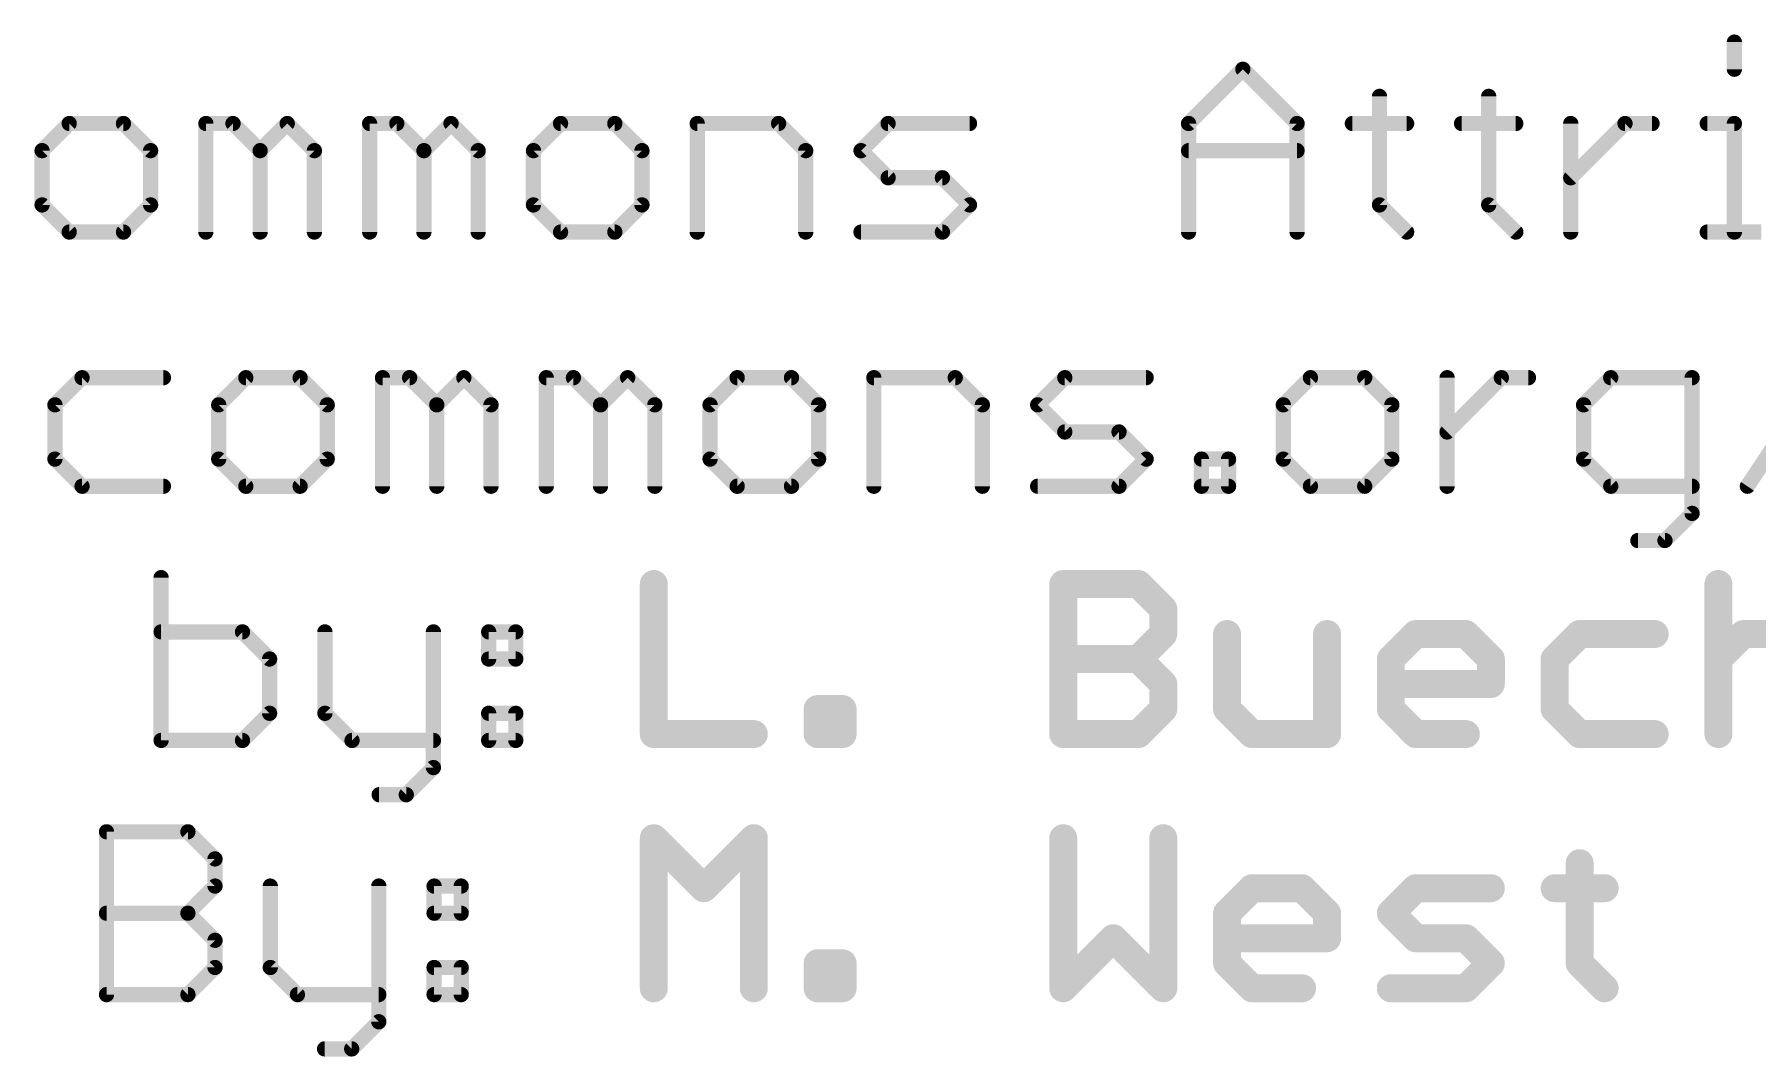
# Model space of a CAD drawing. Extents: x -10 to 102, y -14 to 18.
# Drawn here: x 39.67 to 56.89, y -11.97 to -1.76 of the extents above; entities that cross this region are included whole.
import ezdxf

# ---------------------------------------------------------------- set-up
doc = ezdxf.new("R2010")
doc.units = 0
doc.layers.add('51', color=53, linetype='CONTINUOUS')

msp = doc.modelspace()

# ---------------------------------------------------------------- linework, layer by layer
at = {"layer": '51'}
for points, const_width in [([(56.6607, -1.8356), (56.6607, -2.1068)], 0.1524), ([(51.2052, -2.6491), (51.7476, -2.1068)], 0.1524), ([(51.7476, -2.1068), (52.2899, -2.6491)], 0.1524), ([(53.1136, -2.378), (53.1136, -3.4626)], 0.1524), ([(54.205, -2.378), (54.205, -3.4626)], 0.1524), ([(40.0163, -2.6491), (39.7451, -2.9203)], 0.1524), ([(40.5586, -2.6491), (40.0163, -2.6491)], 0.1524), ([(40.8298, -2.9203), (40.5586, -2.6491)], 0.1524), ([(41.3823, -3.7338), (41.3823, -2.6491)], 0.1524), ([(41.3823, -2.6491), (41.6535, -2.6491)], 0.1524), ([(41.6535, -2.6491), (41.9246, -2.9203)], 0.1524), ([(41.9246, -2.9203), (42.1958, -2.6491)], 0.1524), ([(42.1958, -2.6491), (42.467, -2.9203)], 0.1524), ([(43.0194, -3.7338), (43.0194, -2.6491)], 0.1524), ([(43.0194, -2.6491), (43.2906, -2.6491)], 0.1524), ([(43.2906, -2.6491), (43.5618, -2.9203)], 0.1524), ([(43.5618, -2.9203), (43.8329, -2.6491)], 0.1524), ([(43.8329, -2.6491), (44.1041, -2.9203)], 0.1524), ([(44.9278, -2.6491), (44.6566, -2.9203)], 0.1524), ([(45.4701, -2.6491), (44.9278, -2.6491)], 0.1524), ([(45.7413, -2.9203), (45.4701, -2.6491)], 0.1524), ([(46.2938, -3.7338), (46.2938, -2.6491)], 0.1524), ([(46.2938, -2.6491), (47.1073, -2.6491)], 0.1524), ([(47.1073, -2.6491), (47.3784, -2.9203)], 0.1524), ([(47.9309, -2.9203), (48.2021, -2.6491)], 0.1524), ([(48.2021, -2.6491), (49.0156, -2.6491)], 0.1524), ([(51.2052, -3.7338), (51.2052, -2.6491)], 0.1524), ([(52.2899, -2.6491), (52.2899, -3.7338)], 0.1524), ([(52.8424, -2.6491), (53.3847, -2.6491)], 0.1524), ([(53.9338, -2.6491), (54.4762, -2.6491)], 0.1524), ([(55.0253, -3.7338), (55.0253, -2.6491)], 0.1524), ([(55.0253, -3.1915), (55.5676, -2.6491)], 0.1524), ([(55.5676, -2.6491), (55.8388, -2.6491)], 0.1524), ([(56.3896, -2.6491), (56.6607, -2.6491)], 0.1524), ([(56.6607, -2.6491), (56.6607, -3.7338)], 0.1524), ([(39.7451, -2.9203), (39.7451, -3.4626)], 0.1524), ([(40.8298, -3.4626), (40.8298, -2.9203)], 0.1524), ([(41.9246, -2.9203), (41.9246, -3.7338)], 0.1524), ([(42.467, -2.9203), (42.467, -3.7338)], 0.1524), ([(43.5618, -2.9203), (43.5618, -3.7338)], 0.1524), ([(44.1041, -2.9203), (44.1041, -3.7338)], 0.1524), ([(44.6566, -2.9203), (44.6566, -3.4626)], 0.1524), ([(45.7413, -3.4626), (45.7413, -2.9203)], 0.1524), ([(47.3784, -2.9203), (47.3784, -3.7338)], 0.1524), ([(48.2021, -3.1915), (47.9309, -2.9203)], 0.1524), ([(51.2052, -2.9203), (52.2899, -2.9203)], 0.1524), ([(48.7444, -3.1915), (48.2021, -3.1915)], 0.1524), ([(49.0156, -3.4626), (48.7444, -3.1915)], 0.1524), ([(39.7451, -3.4626), (40.0163, -3.7338)], 0.1524), ([(40.5586, -3.7338), (40.8298, -3.4626)], 0.1524), ([(44.6566, -3.4626), (44.9278, -3.7338)], 0.1524), ([(45.4701, -3.7338), (45.7413, -3.4626)], 0.1524), ([(48.7444, -3.7338), (49.0156, -3.4626)], 0.1524), ([(53.1136, -3.4626), (53.3847, -3.7338)], 0.1524), ([(54.205, -3.4626), (54.4762, -3.7338)], 0.1524), ([(40.0163, -3.7338), (40.5586, -3.7338)], 0.1524), ([(44.9278, -3.7338), (45.4701, -3.7338)], 0.1524), ([(47.9309, -3.7338), (48.7444, -3.7338)], 0.1524), ([(56.3896, -3.7338), (56.9319, -3.7338)], 0.1524), ([(56.7908, -6.2738), (57.8755, -4.6468)], 0.1524), ([(40.1447, -5.1891), (39.8735, -5.4603)], 0.1524), ([(40.9582, -5.1891), (40.1447, -5.1891)], 0.1524), ([(41.7819, -5.1891), (41.5107, -5.4603)], 0.1524), ([(42.3242, -5.1891), (41.7819, -5.1891)], 0.1524), ([(42.5954, -5.4603), (42.3242, -5.1891)], 0.1524), ([(43.1479, -6.2738), (43.1479, -5.1891)], 0.1524), ([(43.1479, -5.1891), (43.419, -5.1891)], 0.1524), ([(43.419, -5.1891), (43.6902, -5.4603)], 0.1524), ([(43.6902, -5.4603), (43.9614, -5.1891)], 0.1524), ([(43.9614, -5.1891), (44.2325, -5.4603)], 0.1524), ([(44.785, -6.2738), (44.785, -5.1891)], 0.1524), ([(44.785, -5.1891), (45.0562, -5.1891)], 0.1524), ([(45.0562, -5.1891), (45.3273, -5.4603)], 0.1524), ([(45.3273, -5.4603), (45.5985, -5.1891)], 0.1524), ([(45.5985, -5.1891), (45.8697, -5.4603)], 0.1524), ([(46.6933, -5.1891), (46.4222, -5.4603)], 0.1524), ([(47.2357, -5.1891), (46.6933, -5.1891)], 0.1524), ([(47.5068, -5.4603), (47.2357, -5.1891)], 0.1524), ([(48.0593, -6.2738), (48.0593, -5.1891)], 0.1524), ([(48.0593, -5.1891), (48.8728, -5.1891)], 0.1524), ([(48.8728, -5.1891), (49.144, -5.4603)], 0.1524), ([(49.6965, -5.4603), (49.9676, -5.1891)], 0.1524), ([(49.9676, -5.1891), (50.7811, -5.1891)], 0.1524), ([(52.4234, -5.1891), (52.1522, -5.4603)], 0.1524), ([(52.9657, -5.1891), (52.4234, -5.1891)], 0.1524), ([(53.2369, -5.4603), (52.9657, -5.1891)], 0.1524), ([(53.7894, -6.2738), (53.7894, -5.1891)], 0.1524), ([(53.7894, -5.7315), (54.3317, -5.1891)], 0.1524), ([(54.3317, -5.1891), (54.6029, -5.1891)], 0.1524), ([(55.4248, -5.1891), (55.1537, -5.4603)], 0.1524), ([(56.2383, -5.1891), (55.4248, -5.1891)], 0.1524), ([(56.2383, -6.545), (56.2383, -5.1891)], 0.1524), ([(39.8735, -5.4603), (39.8735, -6.0026)], 0.1524), ([(41.5107, -5.4603), (41.5107, -6.0026)], 0.1524), ([(42.5954, -6.0026), (42.5954, -5.4603)], 0.1524), ([(43.6902, -5.4603), (43.6902, -6.2738)], 0.1524), ([(44.2325, -5.4603), (44.2325, -6.2738)], 0.1524), ([(45.3273, -5.4603), (45.3273, -6.2738)], 0.1524), ([(45.8697, -5.4603), (45.8697, -6.2738)], 0.1524), ([(46.4222, -5.4603), (46.4222, -6.0026)], 0.1524), ([(47.5068, -6.0026), (47.5068, -5.4603)], 0.1524), ([(49.144, -5.4603), (49.144, -6.2738)], 0.1524), ([(49.9676, -5.7315), (49.6965, -5.4603)], 0.1524), ([(52.1522, -5.4603), (52.1522, -6.0026)], 0.1524), ([(53.2369, -6.0026), (53.2369, -5.4603)], 0.1524), ([(55.1537, -5.4603), (55.1537, -6.0026)], 0.1524), ([(50.51, -5.7315), (49.9676, -5.7315)], 0.1524), ([(50.7811, -6.0026), (50.51, -5.7315)], 0.1524), ([(39.8735, -6.0026), (40.1447, -6.2738)], 0.1524), ([(41.5107, -6.0026), (41.7819, -6.2738)], 0.1524), ([(42.3242, -6.2738), (42.5954, -6.0026)], 0.1524), ([(46.4222, -6.0026), (46.6933, -6.2738)], 0.1524), ([(47.2357, -6.2738), (47.5068, -6.0026)], 0.1524), ([(50.51, -6.2738), (50.7811, -6.0026)], 0.1524), ([(51.3336, -6.2738), (51.3336, -6.0026)], 0.1524), ([(51.3336, -6.0026), (51.6048, -6.0026)], 0.1524), ([(51.6048, -6.0026), (51.6048, -6.2738)], 0.1524), ([(52.1522, -6.0026), (52.4234, -6.2738)], 0.1524), ([(52.9657, -6.2738), (53.2369, -6.0026)], 0.1524), ([(55.1537, -6.0026), (55.4248, -6.2738)], 0.1524), ([(40.1447, -6.2738), (40.9582, -6.2738)], 0.1524), ([(41.7819, -6.2738), (42.3242, -6.2738)], 0.1524), ([(46.6933, -6.2738), (47.2357, -6.2738)], 0.1524), ([(49.6965, -6.2738), (50.51, -6.2738)], 0.1524), ([(51.6048, -6.2738), (51.3336, -6.2738)], 0.1524), ([(52.4234, -6.2738), (52.9657, -6.2738)], 0.1524), ([(55.4248, -6.2738), (56.2383, -6.2738)], 0.1524), ([(55.9672, -6.8161), (56.2383, -6.545)], 0.1524), ([(55.696, -6.8161), (55.9672, -6.8161)], 0.1524), ([(40.9349, -7.1868), (40.9349, -8.8138)], 0.1524), ([(45.8597, -7.2504), (45.8597, -8.7503)], 0.2794), ([(49.9526, -8.7503), (49.9526, -7.2504)], 0.2794), ([(49.9526, -7.2504), (50.7025, -7.2504)], 0.2794), ([(50.7025, -7.2504), (50.9525, -7.5004)], 0.2794), ([(56.5012, -7.2504), (56.5012, -8.7503)], 0.2794), ([(50.9525, -7.5004), (50.9525, -7.7504)], 0.2794), ([(41.7484, -7.7291), (40.9349, -7.7291)], 0.1524), ([(42.0195, -8.0003), (41.7484, -7.7291)], 0.1524), ([(42.572, -7.7291), (42.572, -8.5426)], 0.1524), ([(43.6567, -7.7291), (43.6567, -9.085)], 0.1524), ([(44.2092, -7.7291), (44.4804, -7.7291)], 0.1524), ([(44.2092, -8.0003), (44.2092, -7.7291)], 0.1524), ([(44.4804, -7.7291), (44.4804, -8.0003)], 0.1524), ([(50.9525, -7.7504), (50.7025, -8.0004)], 0.2794), ([(51.5897, -7.7504), (51.5897, -8.5003)], 0.2794), ([(52.5897, -8.7503), (52.5897, -7.7504)], 0.2794), ([(53.2269, -8.0004), (53.4769, -7.7504)], 0.2794), ([(53.4769, -7.7504), (53.9768, -7.7504)], 0.2794), ([(53.9768, -7.7504), (54.2268, -8.0004)], 0.2794), ([(55.114, -7.7504), (54.8641, -8.0004)], 0.2794), ([(55.864, -7.7504), (55.114, -7.7504)], 0.2794), ([(56.5012, -8.0004), (56.7512, -7.7504)], 0.2794), ([(56.7512, -7.7504), (57.2512, -7.7504)], 0.2794), ([(49.9526, -8.0004), (50.7025, -8.0004)], 0.2794), ([(50.7025, -8.0004), (50.9525, -8.2503)], 0.2794), ([(53.2269, -8.5003), (53.2269, -8.0004)], 0.2794), ([(54.2268, -8.0004), (54.2268, -8.2503)], 0.2794), ([(54.8641, -8.0004), (54.8641, -8.5003)], 0.2794), ([(42.0195, -8.5426), (42.0195, -8.0003)], 0.1524), ([(44.4804, -8.0003), (44.2092, -8.0003)], 0.1524), ([(50.9525, -8.2503), (50.9525, -8.5003)], 0.2794), ([(54.2268, -8.2503), (53.2269, -8.2503)], 0.2794), ([(47.4969, -8.7503), (47.4969, -8.5003)], 0.2794), ([(47.4969, -8.5003), (47.7468, -8.5003)], 0.2794), ([(47.7468, -8.5003), (47.7468, -8.7503)], 0.2794), ([(50.9525, -8.5003), (50.7025, -8.7503)], 0.2794), ([(51.5897, -8.5003), (51.8397, -8.7503)], 0.2794), ([(53.4769, -8.7503), (53.2269, -8.5003)], 0.2794), ([(54.8641, -8.5003), (55.114, -8.7503)], 0.2794), ([(41.7484, -8.8138), (42.0195, -8.5426)], 0.1524), ([(42.572, -8.5426), (42.8432, -8.8138)], 0.1524), ([(44.2092, -8.5426), (44.4804, -8.5426)], 0.1524), ([(44.2092, -8.8138), (44.2092, -8.5426)], 0.1524), ([(44.4804, -8.5426), (44.4804, -8.8138)], 0.1524), ([(45.8597, -8.7503), (46.8596, -8.7503)], 0.2794), ([(47.7468, -8.7503), (47.4969, -8.7503)], 0.2794), ([(50.7025, -8.7503), (49.9526, -8.7503)], 0.2794), ([(51.8397, -8.7503), (52.5897, -8.7503)], 0.2794), ([(53.9768, -8.7503), (53.4769, -8.7503)], 0.2794), ([(55.114, -8.7503), (55.864, -8.7503)], 0.2794), ([(40.9349, -8.8138), (41.7484, -8.8138)], 0.1524), ([(42.8432, -8.8138), (43.6567, -8.8138)], 0.1524), ([(44.4804, -8.8138), (44.2092, -8.8138)], 0.1524), ([(43.6567, -9.085), (43.3855, -9.3561)], 0.1524), ([(43.3855, -9.3561), (43.1144, -9.3561)], 0.1524), ([(40.3892, -11.3538), (40.3892, -9.7268)], 0.1524), ([(40.3892, -9.7268), (41.2027, -9.7268)], 0.1524), ([(41.2027, -9.7268), (41.4738, -9.998)], 0.1524), ([(45.8597, -11.2903), (45.8597, -9.7904)], 0.2794), ([(45.8597, -9.7904), (46.3597, -10.2904)], 0.2794), ([(46.3597, -10.2904), (46.8596, -9.7904)], 0.2794), ([(46.8596, -9.7904), (46.8596, -11.2903)], 0.2794), ([(49.9526, -9.7904), (49.9526, -11.2903)], 0.2794), ([(50.9525, -11.2903), (50.9525, -9.7904)], 0.2794), ([(41.4738, -9.998), (41.4738, -10.2691)], 0.1524), ([(55.114, -10.0404), (55.114, -11.0403)], 0.2794), ([(51.5897, -10.5404), (51.8397, -10.2904)], 0.2794), ([(51.8397, -10.2904), (52.3397, -10.2904)], 0.2794), ([(52.3397, -10.2904), (52.5897, -10.5404)], 0.2794), ([(53.2269, -10.5404), (53.4769, -10.2904)], 0.2794), ([(53.4769, -10.2904), (54.2268, -10.2904)], 0.2794), ([(54.8641, -10.2904), (55.364, -10.2904)], 0.2794), ([(41.4738, -10.2691), (41.2027, -10.5403)], 0.1524), ([(42.0263, -10.2691), (42.0263, -11.0826)], 0.1524), ([(43.111, -10.2691), (43.111, -11.625)], 0.1524), ([(43.6635, -10.2691), (43.9346, -10.2691)], 0.1524), ([(43.6635, -10.5403), (43.6635, -10.2691)], 0.1524), ([(43.9346, -10.2691), (43.9346, -10.5403)], 0.1524), ([(40.3892, -10.5403), (41.2027, -10.5403)], 0.1524), ([(41.2027, -10.5403), (41.4738, -10.8115)], 0.1524), ([(43.9346, -10.5403), (43.6635, -10.5403)], 0.1524), ([(51.5897, -11.0403), (51.5897, -10.5404)], 0.2794), ([(52.5897, -10.5404), (52.5897, -10.7903)], 0.2794), ([(53.4769, -10.7903), (53.2269, -10.5404)], 0.2794), ([(49.9526, -11.2903), (50.4526, -10.7903)], 0.2794), ([(50.4526, -10.7903), (50.9525, -11.2903)], 0.2794), ([(52.5897, -10.7903), (51.5897, -10.7903)], 0.2794), ([(53.9768, -10.7903), (53.4769, -10.7903)], 0.2794), ([(54.2268, -11.0403), (53.9768, -10.7903)], 0.2794), ([(41.4738, -10.8115), (41.4738, -11.0826)], 0.1524), ([(41.4738, -11.0826), (41.2027, -11.3538)], 0.1524), ([(42.0263, -11.0826), (42.2975, -11.3538)], 0.1524), ([(43.6635, -11.0826), (43.9346, -11.0826)], 0.1524), ([(43.6635, -11.3538), (43.6635, -11.0826)], 0.1524), ([(43.9346, -11.0826), (43.9346, -11.3538)], 0.1524), ([(47.4969, -11.2903), (47.4969, -11.0403)], 0.2794), ([(47.4969, -11.0403), (47.7468, -11.0403)], 0.2794), ([(47.7468, -11.0403), (47.7468, -11.2903)], 0.2794), ([(51.8397, -11.2903), (51.5897, -11.0403)], 0.2794), ([(53.9768, -11.2903), (54.2268, -11.0403)], 0.2794), ([(55.114, -11.0403), (55.364, -11.2903)], 0.2794), ([(47.7468, -11.2903), (47.4969, -11.2903)], 0.2794), ([(52.3397, -11.2903), (51.8397, -11.2903)], 0.2794), ([(53.2269, -11.2903), (53.9768, -11.2903)], 0.2794), ([(41.2027, -11.3538), (40.3892, -11.3538)], 0.1524), ([(42.2975, -11.3538), (43.111, -11.3538)], 0.1524), ([(43.9346, -11.3538), (43.6635, -11.3538)], 0.1524), ([(43.111, -11.625), (42.8398, -11.8961)], 0.1524), ([(42.8398, -11.8961), (42.5687, -11.8961)], 0.1524)]:
    msp.add_lwpolyline(points, dxfattribs=dict(at, const_width=const_width))
for points, const_width in [([(56.6988, -1.8356, 1), (56.6226, -1.8356)], 0.0762), ([(51.7745, -2.0799, 1), (51.7206, -2.1338)], 0.0762), ([(51.7745, -2.1338, 1), (51.7206, -2.0799)], 0.0762), ([(56.6226, -2.1068, 1), (56.6988, -2.1068)], 0.0762), ([(53.1517, -2.378, 1), (53.0755, -2.378)], 0.0762), ([(54.2431, -2.378, 1), (54.1669, -2.378)], 0.0762), ([(40.0163, -2.611, 1), (40.0163, -2.6872)], 0.0762), ([(40.0432, -2.6761, 1), (39.9894, -2.6222)], 0.0762), ([(40.5856, -2.6222, 1), (40.5317, -2.6761)], 0.0762), ([(40.5586, -2.6872, 1), (40.5586, -2.611)], 0.0762), ([(41.4204, -2.6491, 1), (41.3442, -2.6491)], 0.0762), ([(41.3823, -2.611, 1), (41.3823, -2.6872)], 0.0762), ([(41.6804, -2.6222, 1), (41.6265, -2.6761)], 0.0762), ([(41.6535, -2.6872, 1), (41.6535, -2.611)], 0.0762), ([(42.2227, -2.6222, 1), (42.1688, -2.6761)], 0.0762), ([(42.2227, -2.6761, 1), (42.1688, -2.6222)], 0.0762), ([(43.0575, -2.6491, 1), (42.9813, -2.6491)], 0.0762), ([(43.0194, -2.611, 1), (43.0194, -2.6872)], 0.0762), ([(43.3176, -2.6222, 1), (43.2637, -2.6761)], 0.0762), ([(43.2906, -2.6872, 1), (43.2906, -2.611)], 0.0762), ([(43.8599, -2.6222, 1), (43.806, -2.6761)], 0.0762), ([(43.8599, -2.6761, 1), (43.806, -2.6222)], 0.0762), ([(44.9278, -2.611, 1), (44.9278, -2.6872)], 0.0762), ([(44.9547, -2.6761, 1), (44.9008, -2.6222)], 0.0762), ([(45.497, -2.6222, 1), (45.4432, -2.6761)], 0.0762), ([(45.4701, -2.6872, 1), (45.4701, -2.611)], 0.0762), ([(46.3319, -2.6491, 1), (46.2557, -2.6491)], 0.0762), ([(46.2938, -2.611, 1), (46.2938, -2.6872)], 0.0762), ([(47.1342, -2.6222, 1), (47.0803, -2.6761)], 0.0762), ([(47.1073, -2.6872, 1), (47.1073, -2.611)], 0.0762), ([(48.2021, -2.611, 1), (48.2021, -2.6872)], 0.0762), ([(48.229, -2.6761, 1), (48.1751, -2.6222)], 0.0762), ([(49.0156, -2.6872, 1), (49.0156, -2.611)], 0.0762), ([(51.2433, -2.6491, 1), (51.1671, -2.6491)], 0.0762), ([(52.328, -2.6491, 1), (52.2518, -2.6491)], 0.0762), ([(52.8424, -2.611, 1), (52.8424, -2.6872)], 0.0762), ([(53.3847, -2.6872, 1), (53.3847, -2.611)], 0.0762), ([(53.9338, -2.611, 1), (53.9338, -2.6872)], 0.0762), ([(54.4762, -2.6872, 1), (54.4762, -2.611)], 0.0762), ([(55.0634, -2.6491, 1), (54.9872, -2.6491)], 0.0762), ([(55.5676, -2.611, 1), (55.5676, -2.6872)], 0.0762), ([(55.5945, -2.6761, 1), (55.5406, -2.6222)], 0.0762), ([(55.8388, -2.6872, 1), (55.8388, -2.611)], 0.0762), ([(56.3896, -2.611, 1), (56.3896, -2.6872)], 0.0762), ([(56.6988, -2.6491, 1), (56.6226, -2.6491)], 0.0762), ([(56.6607, -2.6872, 1), (56.6607, -2.611)], 0.0762), ([(51.1783, -2.6222, 1), (51.2322, -2.6761)], 0.0762), ([(52.2629, -2.6761, 1), (52.3168, -2.6222)], 0.0762), ([(39.7832, -2.9203, 1), (39.707, -2.9203)], 0.0762), ([(39.7182, -2.8934, 1), (39.7721, -2.9472)], 0.0762), ([(40.8679, -2.9203, 1), (40.7917, -2.9203)], 0.0762), ([(40.8029, -2.9472, 1), (40.8567, -2.8934)], 0.0762), ([(41.9627, -2.9203, 1), (41.8865, -2.9203)], 0.0762), ([(41.8977, -2.8934, 1), (41.9516, -2.9472)], 0.0762), ([(41.8977, -2.9472, 1), (41.9516, -2.8934)], 0.0762), ([(42.5051, -2.9203, 1), (42.4289, -2.9203)], 0.0762), ([(42.44, -2.9472, 1), (42.4939, -2.8934)], 0.0762), ([(43.5999, -2.9203, 1), (43.5237, -2.9203)], 0.0762), ([(43.5348, -2.8934, 1), (43.5887, -2.9472)], 0.0762), ([(43.5348, -2.9472, 1), (43.5887, -2.8934)], 0.0762), ([(44.1422, -2.9203, 1), (44.066, -2.9203)], 0.0762), ([(44.0772, -2.9472, 1), (44.1311, -2.8934)], 0.0762), ([(44.6947, -2.9203, 1), (44.6185, -2.9203)], 0.0762), ([(44.6297, -2.8934, 1), (44.6835, -2.9472)], 0.0762), ([(45.7794, -2.9203, 1), (45.7032, -2.9203)], 0.0762), ([(45.7143, -2.9472, 1), (45.7682, -2.8934)], 0.0762), ([(47.4165, -2.9203, 1), (47.3403, -2.9203)], 0.0762), ([(47.3515, -2.9472, 1), (47.4054, -2.8934)], 0.0762), ([(47.9579, -2.8934, 1), (47.904, -2.9472)], 0.0762), ([(47.904, -2.8934, 1), (47.9579, -2.9472)], 0.0762), ([(51.2052, -2.8822, 1), (51.2052, -2.9584)], 0.0762), ([(52.2899, -2.9584, 1), (52.2899, -2.8822)], 0.0762), ([(48.2021, -3.1534, 1), (48.2021, -3.2296)], 0.0762), ([(48.1751, -3.2184, 1), (48.229, -3.1645)], 0.0762), ([(48.7714, -3.1645, 1), (48.7175, -3.2184)], 0.0762), ([(48.7444, -3.2296, 1), (48.7444, -3.1534)], 0.0762), ([(54.9983, -3.1645, 1), (55.0522, -3.2184)], 0.0762), ([(39.7721, -3.4357, 1), (39.7182, -3.4896)], 0.0762), ([(39.707, -3.4626, 1), (39.7832, -3.4626)], 0.0762), ([(40.7917, -3.4626, 1), (40.8679, -3.4626)], 0.0762), ([(40.8567, -3.4896, 1), (40.8029, -3.4357)], 0.0762), ([(44.6835, -3.4357, 1), (44.6297, -3.4896)], 0.0762), ([(44.6185, -3.4626, 1), (44.6947, -3.4626)], 0.0762), ([(45.7032, -3.4626, 1), (45.7794, -3.4626)], 0.0762), ([(45.7682, -3.4896, 1), (45.7143, -3.4357)], 0.0762), ([(49.0425, -3.4896, 1), (48.9886, -3.4357)], 0.0762), ([(48.9886, -3.4896, 1), (49.0425, -3.4357)], 0.0762), ([(53.1405, -3.4357, 1), (53.0866, -3.4896)], 0.0762), ([(53.0755, -3.4626, 1), (53.1517, -3.4626)], 0.0762), ([(54.2319, -3.4357, 1), (54.178, -3.4896)], 0.0762), ([(54.1669, -3.4626, 1), (54.2431, -3.4626)], 0.0762), ([(40.0163, -3.6957, 1), (40.0163, -3.7719)], 0.0762), ([(39.9894, -3.7607, 1), (40.0432, -3.7069)], 0.0762), ([(40.5317, -3.7069, 1), (40.5856, -3.7607)], 0.0762), ([(40.5586, -3.7719, 1), (40.5586, -3.6957)], 0.0762), ([(41.3442, -3.7338, 1), (41.4204, -3.7338)], 0.0762), ([(41.8865, -3.7338, 1), (41.9627, -3.7338)], 0.0762), ([(42.4289, -3.7338, 1), (42.5051, -3.7338)], 0.0762), ([(42.9813, -3.7338, 1), (43.0575, -3.7338)], 0.0762), ([(43.5237, -3.7338, 1), (43.5999, -3.7338)], 0.0762), ([(44.066, -3.7338, 1), (44.1422, -3.7338)], 0.0762), ([(44.9278, -3.6957, 1), (44.9278, -3.7719)], 0.0762), ([(44.9008, -3.7607, 1), (44.9547, -3.7069)], 0.0762), ([(45.4432, -3.7069, 1), (45.497, -3.7607)], 0.0762), ([(45.4701, -3.7719, 1), (45.4701, -3.6957)], 0.0762), ([(46.2557, -3.7338, 1), (46.3319, -3.7338)], 0.0762), ([(47.3403, -3.7338, 1), (47.4165, -3.7338)], 0.0762), ([(47.9309, -3.6957, 1), (47.9309, -3.7719)], 0.0762), ([(48.7175, -3.7069, 1), (48.7714, -3.7607)], 0.0762), ([(48.7444, -3.7719, 1), (48.7444, -3.6957)], 0.0762), ([(51.1671, -3.7338, 1), (51.2433, -3.7338)], 0.0762), ([(52.2518, -3.7338, 1), (52.328, -3.7338)], 0.0762), ([(53.3578, -3.7607, 1), (53.4117, -3.7069)], 0.0762), ([(54.4492, -3.7607, 1), (54.5031, -3.7069)], 0.0762), ([(54.9872, -3.7338, 1), (55.0634, -3.7338)], 0.0762), ([(56.3896, -3.6957, 1), (56.3896, -3.7719)], 0.0762), ([(56.6226, -3.7338, 1), (56.6988, -3.7338)], 0.0762), ([(40.1447, -5.151, 1), (40.1447, -5.2272)], 0.0762), ([(40.1716, -5.2161, 1), (40.1178, -5.1622)], 0.0762), ([(40.9582, -5.2272, 1), (40.9582, -5.151)], 0.0762), ([(41.7819, -5.151, 1), (41.7819, -5.2272)], 0.0762), ([(41.8088, -5.2161, 1), (41.7549, -5.1622)], 0.0762), ([(42.3511, -5.1622, 1), (42.2973, -5.2161)], 0.0762), ([(42.3242, -5.2272, 1), (42.3242, -5.151)], 0.0762), ([(43.186, -5.1891, 1), (43.1098, -5.1891)], 0.0762), ([(43.1479, -5.151, 1), (43.1479, -5.2272)], 0.0762), ([(43.446, -5.1622, 1), (43.3921, -5.2161)], 0.0762), ([(43.419, -5.2272, 1), (43.419, -5.151)], 0.0762), ([(43.9883, -5.1622, 1), (43.9344, -5.2161)], 0.0762), ([(43.9883, -5.2161, 1), (43.9344, -5.1622)], 0.0762), ([(44.8231, -5.1891, 1), (44.7469, -5.1891)], 0.0762), ([(44.785, -5.151, 1), (44.785, -5.2272)], 0.0762), ([(45.0831, -5.1622, 1), (45.0292, -5.2161)], 0.0762), ([(45.0562, -5.2272, 1), (45.0562, -5.151)], 0.0762), ([(45.6254, -5.1622, 1), (45.5716, -5.2161)], 0.0762), ([(45.6254, -5.2161, 1), (45.5716, -5.1622)], 0.0762), ([(46.6933, -5.151, 1), (46.6933, -5.2272)], 0.0762), ([(46.7203, -5.2161, 1), (46.6664, -5.1622)], 0.0762), ([(47.2626, -5.1622, 1), (47.2087, -5.2161)], 0.0762), ([(47.2357, -5.2272, 1), (47.2357, -5.151)], 0.0762), ([(48.0974, -5.1891, 1), (48.0212, -5.1891)], 0.0762), ([(48.0593, -5.151, 1), (48.0593, -5.2272)], 0.0762), ([(48.8998, -5.1622, 1), (48.8459, -5.2161)], 0.0762), ([(48.8728, -5.2272, 1), (48.8728, -5.151)], 0.0762), ([(49.9676, -5.151, 1), (49.9676, -5.2272)], 0.0762), ([(49.9946, -5.2161, 1), (49.9407, -5.1622)], 0.0762), ([(50.7811, -5.2272, 1), (50.7811, -5.151)], 0.0762), ([(52.4234, -5.151, 1), (52.4234, -5.2272)], 0.0762), ([(52.4503, -5.2161, 1), (52.3964, -5.1622)], 0.0762), ([(52.9927, -5.1622, 1), (52.9388, -5.2161)], 0.0762), ([(52.9657, -5.2272, 1), (52.9657, -5.151)], 0.0762), ([(53.8275, -5.1891, 1), (53.7513, -5.1891)], 0.0762), ([(54.3317, -5.151, 1), (54.3317, -5.2272)], 0.0762), ([(54.3586, -5.2161, 1), (54.3048, -5.1622)], 0.0762), ([(54.6029, -5.2272, 1), (54.6029, -5.151)], 0.0762), ([(55.4248, -5.151, 1), (55.4248, -5.2272)], 0.0762), ([(55.4518, -5.2161, 1), (55.3979, -5.1622)], 0.0762), ([(56.2764, -5.1891, 1), (56.2002, -5.1891)], 0.0762), ([(56.2383, -5.2272, 1), (56.2383, -5.151)], 0.0762), ([(39.9116, -5.4603, 1), (39.8354, -5.4603)], 0.0762), ([(39.8466, -5.4334, 1), (39.9005, -5.4872)], 0.0762), ([(41.5488, -5.4603, 1), (41.4726, -5.4603)], 0.0762), ([(41.4838, -5.4334, 1), (41.5376, -5.4872)], 0.0762), ([(42.6335, -5.4603, 1), (42.5573, -5.4603)], 0.0762), ([(42.5684, -5.4872, 1), (42.6223, -5.4334)], 0.0762), ([(43.7283, -5.4603, 1), (43.6521, -5.4603)], 0.0762), ([(43.6632, -5.4334, 1), (43.7171, -5.4872)], 0.0762), ([(43.6632, -5.4872, 1), (43.7171, -5.4334)], 0.0762), ([(44.2706, -5.4603, 1), (44.1944, -5.4603)], 0.0762), ([(44.2056, -5.4872, 1), (44.2595, -5.4334)], 0.0762), ([(45.3654, -5.4603, 1), (45.2892, -5.4603)], 0.0762), ([(45.3004, -5.4334, 1), (45.3543, -5.4872)], 0.0762), ([(45.3004, -5.4872, 1), (45.3543, -5.4334)], 0.0762), ([(45.9078, -5.4603, 1), (45.8316, -5.4603)], 0.0762), ([(45.8427, -5.4872, 1), (45.8966, -5.4334)], 0.0762), ([(46.4603, -5.4603, 1), (46.3841, -5.4603)], 0.0762), ([(46.3952, -5.4334, 1), (46.4491, -5.4872)], 0.0762), ([(47.5449, -5.4603, 1), (47.4687, -5.4603)], 0.0762), ([(47.4799, -5.4872, 1), (47.5338, -5.4334)], 0.0762), ([(49.1821, -5.4603, 1), (49.1059, -5.4603)], 0.0762), ([(49.117, -5.4872, 1), (49.1709, -5.4334)], 0.0762), ([(49.7234, -5.4334, 1), (49.6695, -5.4872)], 0.0762), ([(49.6695, -5.4334, 1), (49.7234, -5.4872)], 0.0762), ([(52.1903, -5.4603, 1), (52.1141, -5.4603)], 0.0762), ([(52.1253, -5.4334, 1), (52.1792, -5.4872)], 0.0762), ([(53.275, -5.4603, 1), (53.1988, -5.4603)], 0.0762), ([(53.2099, -5.4872, 1), (53.2638, -5.4334)], 0.0762), ([(55.1918, -5.4603, 1), (55.1156, -5.4603)], 0.0762), ([(55.1267, -5.4334, 1), (55.1806, -5.4872)], 0.0762), ([(49.9676, -5.6934, 1), (49.9676, -5.7696)], 0.0762), ([(49.9407, -5.7584, 1), (49.9946, -5.7045)], 0.0762), ([(50.5369, -5.7045, 1), (50.483, -5.7584)], 0.0762), ([(50.51, -5.7696, 1), (50.51, -5.6934)], 0.0762), ([(53.7624, -5.7045, 1), (53.8163, -5.7584)], 0.0762), ([(39.9005, -5.9757, 1), (39.8466, -6.0296)], 0.0762), ([(39.8354, -6.0026, 1), (39.9116, -6.0026)], 0.0762), ([(41.5376, -5.9757, 1), (41.4838, -6.0296)], 0.0762), ([(41.4726, -6.0026, 1), (41.5488, -6.0026)], 0.0762), ([(42.5573, -6.0026, 1), (42.6335, -6.0026)], 0.0762), ([(42.6223, -6.0296, 1), (42.5684, -5.9757)], 0.0762), ([(46.4491, -5.9757, 1), (46.3952, -6.0296)], 0.0762), ([(46.3841, -6.0026, 1), (46.4603, -6.0026)], 0.0762), ([(47.4687, -6.0026, 1), (47.5449, -6.0026)], 0.0762), ([(47.5338, -6.0296, 1), (47.4799, -5.9757)], 0.0762), ([(50.8081, -6.0296, 1), (50.7542, -5.9757)], 0.0762), ([(50.7542, -6.0296, 1), (50.8081, -5.9757)], 0.0762), ([(51.3717, -6.0026, 1), (51.2955, -6.0026)], 0.0762), ([(51.3336, -5.9645, 1), (51.3336, -6.0407)], 0.0762), ([(51.6429, -6.0026, 1), (51.5667, -6.0026)], 0.0762), ([(51.6048, -6.0407, 1), (51.6048, -5.9645)], 0.0762), ([(52.1792, -5.9757, 1), (52.1253, -6.0296)], 0.0762), ([(52.1141, -6.0026, 1), (52.1903, -6.0026)], 0.0762), ([(53.1988, -6.0026, 1), (53.275, -6.0026)], 0.0762), ([(53.2638, -6.0296, 1), (53.2099, -5.9757)], 0.0762), ([(55.1806, -5.9757, 1), (55.1267, -6.0296)], 0.0762), ([(55.1156, -6.0026, 1), (55.1918, -6.0026)], 0.0762), ([(40.1447, -6.2357, 1), (40.1447, -6.3119)], 0.0762), ([(40.9582, -6.3119, 1), (40.9582, -6.2357)], 0.0762), ([(41.7819, -6.2357, 1), (41.7819, -6.3119)], 0.0762), ([(42.3242, -6.3119, 1), (42.3242, -6.2357)], 0.0762), ([(46.6933, -6.2357, 1), (46.6933, -6.3119)], 0.0762), ([(47.2357, -6.3119, 1), (47.2357, -6.2357)], 0.0762), ([(49.6965, -6.2357, 1), (49.6965, -6.3119)], 0.0762), ([(50.51, -6.3119, 1), (50.51, -6.2357)], 0.0762), ([(51.3336, -6.2357, 1), (51.3336, -6.3119)], 0.0762), ([(51.6048, -6.3119, 1), (51.6048, -6.2357)], 0.0762), ([(52.4234, -6.2357, 1), (52.4234, -6.3119)], 0.0762), ([(52.9657, -6.3119, 1), (52.9657, -6.2357)], 0.0762), ([(55.4248, -6.2357, 1), (55.4248, -6.3119)], 0.0762), ([(56.2383, -6.3119, 1), (56.2383, -6.2357)], 0.0762), ([(40.1178, -6.3007, 1), (40.1716, -6.2469)], 0.0762), ([(41.7549, -6.3007, 1), (41.8088, -6.2469)], 0.0762), ([(42.2973, -6.2469, 1), (42.3511, -6.3007)], 0.0762), ([(43.1098, -6.2738, 1), (43.186, -6.2738)], 0.0762), ([(43.6521, -6.2738, 1), (43.7283, -6.2738)], 0.0762), ([(44.1944, -6.2738, 1), (44.2706, -6.2738)], 0.0762), ([(44.7469, -6.2738, 1), (44.8231, -6.2738)], 0.0762), ([(45.2892, -6.2738, 1), (45.3654, -6.2738)], 0.0762), ([(45.8316, -6.2738, 1), (45.9078, -6.2738)], 0.0762), ([(46.6664, -6.3007, 1), (46.7203, -6.2469)], 0.0762), ([(47.2087, -6.2469, 1), (47.2626, -6.3007)], 0.0762), ([(48.0212, -6.2738, 1), (48.0974, -6.2738)], 0.0762), ([(49.1059, -6.2738, 1), (49.1821, -6.2738)], 0.0762), ([(50.483, -6.2469, 1), (50.5369, -6.3007)], 0.0762), ([(51.2955, -6.2738, 1), (51.3717, -6.2738)], 0.0762), ([(51.5667, -6.2738, 1), (51.6429, -6.2738)], 0.0762), ([(52.3964, -6.3007, 1), (52.4503, -6.2469)], 0.0762), ([(52.9388, -6.2469, 1), (52.9926, -6.3007)], 0.0762), ([(53.7513, -6.2738, 1), (53.8275, -6.2738)], 0.0762), ([(55.3979, -6.3007, 1), (55.4518, -6.2469)], 0.0762), ([(56.7591, -6.2527, 1), (56.8225, -6.2949)], 0.0762), ([(56.2002, -6.545, 1), (56.2764, -6.545)], 0.0762), ([(56.2653, -6.5719, 1), (56.2114, -6.518)], 0.0762), ([(55.696, -6.778, 1), (55.696, -6.8542)], 0.0762), ([(55.9402, -6.7892, 1), (55.9941, -6.8431)], 0.0762), ([(55.9672, -6.8542, 1), (55.9672, -6.778)], 0.0762), ([(40.973, -7.1868, 1), (40.8968, -7.1868)], 0.0762), ([(45.9296, -7.2504, 1), (45.7899, -7.2504)], 0.1397), ([(50.0224, -7.2504, 1), (49.8827, -7.2504)], 0.1397), ([(49.9526, -7.1806, 1), (49.9526, -7.3203)], 0.1397), ([(50.7519, -7.201, 1), (50.6531, -7.2998)], 0.1397), ([(50.7025, -7.3203, 1), (50.7025, -7.1806)], 0.1397), ([(56.5711, -7.2504, 1), (56.4314, -7.2504)], 0.1397), ([(51.0224, -7.5004, 1), (50.8827, -7.5004)], 0.1397), ([(50.9031, -7.5498, 1), (51.0019, -7.451)], 0.1397), ([(40.9349, -7.691, 1), (40.9349, -7.7672)], 0.0762), ([(41.7753, -7.7022, 1), (41.7214, -7.7561)], 0.0762), ([(41.7484, -7.7672, 1), (41.7484, -7.691)], 0.0762), ([(42.6101, -7.7291, 1), (42.5339, -7.7291)], 0.0762), ([(43.6948, -7.7291, 1), (43.6186, -7.7291)], 0.0762), ([(44.2092, -7.691, 1), (44.2092, -7.7672)], 0.0762), ([(44.2473, -7.7291, 1), (44.1711, -7.7291)], 0.0762), ([(44.5185, -7.7291, 1), (44.4423, -7.7291)], 0.0762), ([(44.4804, -7.7672, 1), (44.4804, -7.691)], 0.0762), ([(50.8827, -7.7504, 1), (51.0224, -7.7504)], 0.1397), ([(51.0019, -7.7998, 1), (50.9031, -7.701)], 0.1397), ([(51.6596, -7.7504, 1), (51.5199, -7.7504)], 0.1397), ([(52.6595, -7.7504, 1), (52.5198, -7.7504)], 0.1397), ([(53.4769, -7.6805, 1), (53.4769, -7.8202)], 0.1397), ([(53.5263, -7.7998, 1), (53.4275, -7.701)], 0.1397), ([(54.0262, -7.701, 1), (53.9275, -7.7998)], 0.1397), ([(53.9768, -7.8202, 1), (53.9768, -7.6805)], 0.1397), ([(55.114, -7.6805, 1), (55.114, -7.8202)], 0.1397), ([(55.1634, -7.7998, 1), (55.0646, -7.701)], 0.1397), ([(55.864, -7.8202, 1), (55.864, -7.6805)], 0.1397), ([(56.7512, -7.6805, 1), (56.7512, -7.8202)], 0.1397), ([(56.8006, -7.7998, 1), (56.7018, -7.701)], 0.1397), ([(49.9526, -7.9305, 1), (49.9526, -8.0702)], 0.1397), ([(50.7519, -7.951, 1), (50.6531, -8.0498)], 0.1397), ([(50.6531, -7.951, 1), (50.7519, -8.0498)], 0.1397), ([(50.7025, -8.0702, 1), (50.7025, -7.9305)], 0.1397), ([(53.2968, -8.0004, 1), (53.1571, -8.0004)], 0.1397), ([(53.1775, -7.951, 1), (53.2763, -8.0498)], 0.1397), ([(54.2967, -8.0004, 1), (54.157, -8.0004)], 0.1397), ([(54.1774, -8.0498, 1), (54.2762, -7.951)], 0.1397), ([(54.9339, -8.0004, 1), (54.7942, -8.0004)], 0.1397), ([(54.8147, -7.951, 1), (54.9135, -8.0498)], 0.1397), ([(56.4518, -7.951, 1), (56.5506, -8.0498)], 0.1397), ([(42.0576, -8.0003, 1), (41.9814, -8.0003)], 0.0762), ([(41.9926, -8.0272, 1), (42.0465, -7.9734)], 0.0762), ([(44.2092, -7.9622, 1), (44.2092, -8.0384)], 0.0762), ([(44.1711, -8.0003, 1), (44.2473, -8.0003)], 0.0762), ([(44.4423, -8.0003, 1), (44.5185, -8.0003)], 0.0762), ([(44.4804, -8.0384, 1), (44.4804, -7.9622)], 0.0762), ([(51.0224, -8.2503, 1), (50.8827, -8.2503)], 0.1397), ([(50.9031, -8.2997, 1), (51.0019, -8.2009)], 0.1397), ([(53.2269, -8.1805, 1), (53.2269, -8.3202)], 0.1397), ([(54.157, -8.2503, 1), (54.2967, -8.2503)], 0.1397), ([(54.2268, -8.3202, 1), (54.2268, -8.1805)], 0.1397), ([(47.5667, -8.5003, 1), (47.427, -8.5003)], 0.1397), ([(47.4969, -8.4305, 1), (47.4969, -8.5702)], 0.1397), ([(47.8167, -8.5003, 1), (47.677, -8.5003)], 0.1397), ([(47.7468, -8.5702, 1), (47.7468, -8.4305)], 0.1397), ([(50.8827, -8.5003, 1), (51.0224, -8.5003)], 0.1397), ([(51.0019, -8.5497, 1), (50.9031, -8.4509)], 0.1397), ([(51.5199, -8.5003, 1), (51.6596, -8.5003)], 0.1397), ([(51.6391, -8.4509, 1), (51.5404, -8.5497)], 0.1397), ([(53.2763, -8.4509, 1), (53.1775, -8.5497)], 0.1397), ([(53.1571, -8.5003, 1), (53.2968, -8.5003)], 0.1397), ([(54.7942, -8.5003, 1), (54.9339, -8.5003)], 0.1397), ([(54.9135, -8.4509, 1), (54.8147, -8.5497)], 0.1397), ([(41.9814, -8.5426, 1), (42.0576, -8.5426)], 0.0762), ([(42.0465, -8.5696, 1), (41.9926, -8.5157)], 0.0762), ([(42.599, -8.5157, 1), (42.5451, -8.5696)], 0.0762), ([(42.5339, -8.5426, 1), (42.6101, -8.5426)], 0.0762), ([(44.2092, -8.5045, 1), (44.2092, -8.5807)], 0.0762), ([(44.2473, -8.5426, 1), (44.1711, -8.5426)], 0.0762), ([(44.5185, -8.5426, 1), (44.4423, -8.5426)], 0.0762), ([(44.4804, -8.5807, 1), (44.4804, -8.5045)], 0.0762), ([(45.8597, -8.6805, 1), (45.8597, -8.8202)], 0.1397), ([(46.8596, -8.8202, 1), (46.8596, -8.6805)], 0.1397), ([(47.4969, -8.6805, 1), (47.4969, -8.8202)], 0.1397), ([(47.7468, -8.8202, 1), (47.7468, -8.6805)], 0.1397), ([(49.9526, -8.6805, 1), (49.9526, -8.8202)], 0.1397), ([(50.7025, -8.8202, 1), (50.7025, -8.6805)], 0.1397), ([(51.8397, -8.6805, 1), (51.8397, -8.8202)], 0.1397), ([(52.5897, -8.8202, 1), (52.5897, -8.6805)], 0.1397), ([(53.4769, -8.6805, 1), (53.4769, -8.8202)], 0.1397), ([(53.9768, -8.8202, 1), (53.9768, -8.6805)], 0.1397), ([(55.114, -8.6805, 1), (55.114, -8.8202)], 0.1397), ([(55.864, -8.8202, 1), (55.864, -8.6805)], 0.1397), ([(40.9349, -8.7757, 1), (40.9349, -8.8519)], 0.0762), ([(40.8968, -8.8138, 1), (40.973, -8.8138)], 0.0762), ([(41.7214, -8.7869, 1), (41.7753, -8.8407)], 0.0762), ([(41.7484, -8.8519, 1), (41.7484, -8.7757)], 0.0762), ([(42.8432, -8.7757, 1), (42.8432, -8.8519)], 0.0762), ([(42.8163, -8.8407, 1), (42.8701, -8.7869)], 0.0762), ([(43.6567, -8.8519, 1), (43.6567, -8.7757)], 0.0762), ([(44.2092, -8.7757, 1), (44.2092, -8.8519)], 0.0762), ([(44.1711, -8.8138, 1), (44.2473, -8.8138)], 0.0762), ([(44.4423, -8.8138, 1), (44.5185, -8.8138)], 0.0762), ([(44.4804, -8.8519, 1), (44.4804, -8.7757)], 0.0762), ([(45.7899, -8.7503, 1), (45.9296, -8.7503)], 0.1397), ([(47.427, -8.7503, 1), (47.5667, -8.7503)], 0.1397), ([(47.677, -8.7503, 1), (47.8167, -8.7503)], 0.1397), ([(49.8827, -8.7503, 1), (50.0224, -8.7503)], 0.1397), ([(50.6531, -8.7009, 1), (50.7519, -8.7997)], 0.1397), ([(51.7903, -8.7997, 1), (51.8891, -8.7009)], 0.1397), ([(52.5198, -8.7503, 1), (52.6595, -8.7503)], 0.1397), ([(53.4275, -8.7997, 1), (53.5263, -8.7009)], 0.1397), ([(55.0646, -8.7997, 1), (55.1634, -8.7009)], 0.1397), ([(56.4314, -8.7503, 1), (56.5711, -8.7503)], 0.1397), ([(43.6186, -9.085, 1), (43.6948, -9.085)], 0.0762), ([(43.6836, -9.1119, 1), (43.6298, -9.058)], 0.0762), ([(43.1144, -9.318, 1), (43.1144, -9.3942)], 0.0762), ([(43.3586, -9.3292, 1), (43.4125, -9.3831)], 0.0762), ([(43.3855, -9.3942, 1), (43.3855, -9.318)], 0.0762), ([(40.4273, -9.7268, 1), (40.3511, -9.7268)], 0.0762), ([(40.3892, -9.6887, 1), (40.3892, -9.7649)], 0.0762), ([(41.2296, -9.6999, 1), (41.1757, -9.7538)], 0.0762), ([(41.2027, -9.7649, 1), (41.2027, -9.6887)], 0.0762), ([(45.9091, -9.741, 1), (45.8103, -9.8398)], 0.1397), ([(45.9296, -9.7904, 1), (45.7899, -9.7904)], 0.1397), ([(46.9295, -9.7904, 1), (46.7898, -9.7904)], 0.1397), ([(46.909, -9.8398, 1), (46.8102, -9.741)], 0.1397), ([(50.0224, -9.7904, 1), (49.8827, -9.7904)], 0.1397), ([(51.0224, -9.7904, 1), (50.8827, -9.7904)], 0.1397), ([(41.5119, -9.998, 1), (41.4357, -9.998)], 0.0762), ([(41.4469, -10.0249, 1), (41.5008, -9.971)], 0.0762), ([(55.1839, -10.0404, 1), (55.0442, -10.0404)], 0.1397), ([(51.8397, -10.2205, 1), (51.8397, -10.3602)], 0.1397), ([(51.8891, -10.3398, 1), (51.7903, -10.241)], 0.1397), ([(52.3891, -10.241, 1), (52.2903, -10.3398)], 0.1397), ([(52.3397, -10.3602, 1), (52.3397, -10.2205)], 0.1397), ([(53.4769, -10.2205, 1), (53.4769, -10.3602)], 0.1397), ([(53.5263, -10.3398, 1), (53.4275, -10.241)], 0.1397), ([(54.2268, -10.3602, 1), (54.2268, -10.2205)], 0.1397), ([(54.8641, -10.2205, 1), (54.8641, -10.3602)], 0.1397), ([(55.364, -10.3602, 1), (55.364, -10.2205)], 0.1397), ([(41.4357, -10.2691, 1), (41.5119, -10.2691)], 0.0762), ([(41.5008, -10.2961, 1), (41.4469, -10.2422)], 0.0762), ([(42.0644, -10.2691, 1), (41.9882, -10.2691)], 0.0762), ([(43.1491, -10.2691, 1), (43.0729, -10.2691)], 0.0762), ([(43.6635, -10.231, 1), (43.6635, -10.3072)], 0.0762), ([(43.7016, -10.2691, 1), (43.6254, -10.2691)], 0.0762), ([(43.9727, -10.2691, 1), (43.8965, -10.2691)], 0.0762), ([(43.9346, -10.3072, 1), (43.9346, -10.231)], 0.0762), ([(46.3103, -10.241, 1), (46.4091, -10.3398)], 0.1397), ([(46.3103, -10.3398, 1), (46.4091, -10.241)], 0.1397), ([(40.3892, -10.5022, 1), (40.3892, -10.5784)], 0.0762), ([(41.2296, -10.5134, 1), (41.1757, -10.5672)], 0.0762), ([(41.1757, -10.5134, 1), (41.2296, -10.5672)], 0.0762), ([(41.2027, -10.5784, 1), (41.2027, -10.5022)], 0.0762), ([(43.6635, -10.5022, 1), (43.6635, -10.5784)], 0.0762), ([(43.6254, -10.5403, 1), (43.7016, -10.5403)], 0.0762), ([(43.8965, -10.5403, 1), (43.9727, -10.5403)], 0.0762), ([(43.9346, -10.5784, 1), (43.9346, -10.5022)], 0.0762), ([(51.6596, -10.5404, 1), (51.5199, -10.5404)], 0.1397), ([(51.5404, -10.491, 1), (51.6391, -10.5898)], 0.1397), ([(52.6595, -10.5404, 1), (52.5198, -10.5404)], 0.1397), ([(52.5403, -10.5898, 1), (52.6391, -10.491)], 0.1397), ([(53.2763, -10.491, 1), (53.1775, -10.5898)], 0.1397), ([(53.1775, -10.491, 1), (53.2763, -10.5898)], 0.1397), ([(50.5019, -10.7409, 1), (50.4032, -10.8397)], 0.1397), ([(50.5019, -10.8397, 1), (50.4032, -10.7409)], 0.1397), ([(51.5897, -10.7205, 1), (51.5897, -10.8602)], 0.1397), ([(52.5897, -10.8602, 1), (52.5897, -10.7205)], 0.1397), ([(53.4769, -10.7205, 1), (53.4769, -10.8602)], 0.1397), ([(53.4275, -10.8397, 1), (53.5263, -10.7409)], 0.1397), ([(54.0262, -10.7409, 1), (53.9275, -10.8397)], 0.1397), ([(53.9768, -10.8602, 1), (53.9768, -10.7205)], 0.1397), ([(41.5119, -10.8115, 1), (41.4357, -10.8115)], 0.0762), ([(41.4469, -10.8384, 1), (41.5008, -10.7845)], 0.0762), ([(52.5198, -10.7903, 1), (52.6595, -10.7903)], 0.1397), ([(41.5008, -11.1096, 1), (41.4469, -11.0557)], 0.0762), ([(42.0533, -11.0557, 1), (41.9994, -11.1096)], 0.0762), ([(43.6635, -11.0445, 1), (43.6635, -11.1207)], 0.0762), ([(43.7016, -11.0826, 1), (43.6254, -11.0826)], 0.0762), ([(43.9727, -11.0826, 1), (43.8965, -11.0826)], 0.0762), ([(43.9346, -11.1207, 1), (43.9346, -11.0445)], 0.0762), ([(47.5667, -11.0403, 1), (47.427, -11.0403)], 0.1397), ([(47.4969, -10.9705, 1), (47.4969, -11.1102)], 0.1397), ([(47.8167, -11.0403, 1), (47.677, -11.0403)], 0.1397), ([(47.7468, -11.1102, 1), (47.7468, -10.9705)], 0.1397), ([(51.5199, -11.0403, 1), (51.6596, -11.0403)], 0.1397), ([(51.6391, -10.9909, 1), (51.5404, -11.0897)], 0.1397), ([(54.2762, -11.0897, 1), (54.1774, -10.9909)], 0.1397), ([(54.1774, -11.0897, 1), (54.2762, -10.9909)], 0.1397), ([(55.1634, -10.9909, 1), (55.0646, -11.0897)], 0.1397), ([(55.0442, -11.0403, 1), (55.1839, -11.0403)], 0.1397), ([(41.4357, -11.0826, 1), (41.5119, -11.0826)], 0.0762), ([(41.9882, -11.0826, 1), (42.0644, -11.0826)], 0.0762), ([(47.4969, -11.2204, 1), (47.4969, -11.3602)], 0.1397), ([(47.7468, -11.3602, 1), (47.7468, -11.2204)], 0.1397), ([(49.9032, -11.2409, 1), (50.002, -11.3397)], 0.1397), ([(50.9031, -11.3397, 1), (51.0019, -11.2409)], 0.1397), ([(51.8397, -11.2204, 1), (51.8397, -11.3602)], 0.1397), ([(51.7903, -11.3397, 1), (51.8891, -11.2409)], 0.1397), ([(52.3397, -11.3602, 1), (52.3397, -11.2204)], 0.1397), ([(53.2269, -11.2204, 1), (53.2269, -11.3602)], 0.1397), ([(53.9275, -11.2409, 1), (54.0262, -11.3397)], 0.1397), ([(53.9768, -11.3602, 1), (53.9768, -11.2204)], 0.1397), ([(55.3146, -11.3397, 1), (55.4134, -11.2409)], 0.1397), ([(40.3892, -11.3157, 1), (40.3892, -11.3919)], 0.0762), ([(40.3511, -11.3538, 1), (40.4273, -11.3538)], 0.0762), ([(41.1757, -11.3269, 1), (41.2296, -11.3807)], 0.0762), ([(41.2027, -11.3919, 1), (41.2027, -11.3157)], 0.0762), ([(42.2975, -11.3157, 1), (42.2975, -11.3919)], 0.0762), ([(42.2705, -11.3807, 1), (42.3244, -11.3269)], 0.0762), ([(43.111, -11.3919, 1), (43.111, -11.3157)], 0.0762), ([(43.6635, -11.3157, 1), (43.6635, -11.3919)], 0.0762), ([(43.6254, -11.3538, 1), (43.7016, -11.3538)], 0.0762), ([(43.8965, -11.3538, 1), (43.9727, -11.3538)], 0.0762), ([(43.9346, -11.3919, 1), (43.9346, -11.3157)], 0.0762), ([(45.7899, -11.2903, 1), (45.9296, -11.2903)], 0.1397), ([(46.7898, -11.2903, 1), (46.9295, -11.2903)], 0.1397), ([(47.427, -11.2903, 1), (47.5667, -11.2903)], 0.1397), ([(47.677, -11.2903, 1), (47.8167, -11.2903)], 0.1397), ([(49.8827, -11.2903, 1), (50.0224, -11.2903)], 0.1397), ([(50.8827, -11.2903, 1), (51.0224, -11.2903)], 0.1397), ([(43.0729, -11.625, 1), (43.1491, -11.625)], 0.0762), ([(43.1379, -11.6519, 1), (43.084, -11.598)], 0.0762), ([(42.5687, -11.858, 1), (42.5687, -11.9342)], 0.0762), ([(42.8129, -11.8692, 1), (42.8668, -11.9231)], 0.0762), ([(42.8398, -11.9342, 1), (42.8398, -11.858)], 0.0762)]:
    msp.add_lwpolyline(points, format="xyb", dxfattribs=dict(at, const_width=const_width))

doc.saveas('drawing.dxf')
